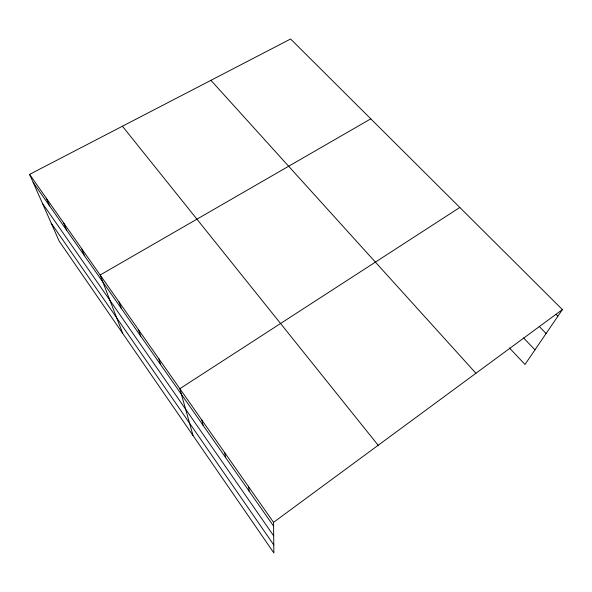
<?xml version="1.0" encoding="UTF-8"?>
<svg xmlns="http://www.w3.org/2000/svg" width="592" height="592" viewBox="0 0 592 592"><rect width="100%" height="100%" fill="white"/><g stroke="black" fill="none" stroke-linecap="round" stroke-linejoin="round"><path stroke-width="0.89" d="M29.6 174.366L273.548 522.344L273.881 552.995L59.215 241.196L29.6 174.366L290.598 39.005L562.4 309.586L525 364.465L509.46 347.985M273.548 522.344L562.4 309.586M459.821 207.466L179.85 388.692L193.029 435.557M370.799 118.844L100.152 275.006L122.699 333.407M555.932 314.271L557.871 316.224M539.157 326.377L546.105 333.496M523.565 337.951L534.968 349.842M210.922 80.327L475.938 373.271M122.433 126.222L378.17 445.28M33.145 182.373L273.585 526.118M42.417 203.293L273.696 535.849M51.252 223.236L273.793 544.943M46.28 198.157L49.639 205.957M63.573 222.821L66.741 230.399M81.518 248.425L84.471 255.751M118.94 301.809L121.419 308.565M138.461 329.648L140.667 336.086M158.745 358.589L160.669 364.679M201.828 420.046L203.093 425.337M224.731 452.71L225.619 457.542M248.61 486.779L249.099 491.108"/></g></svg>
